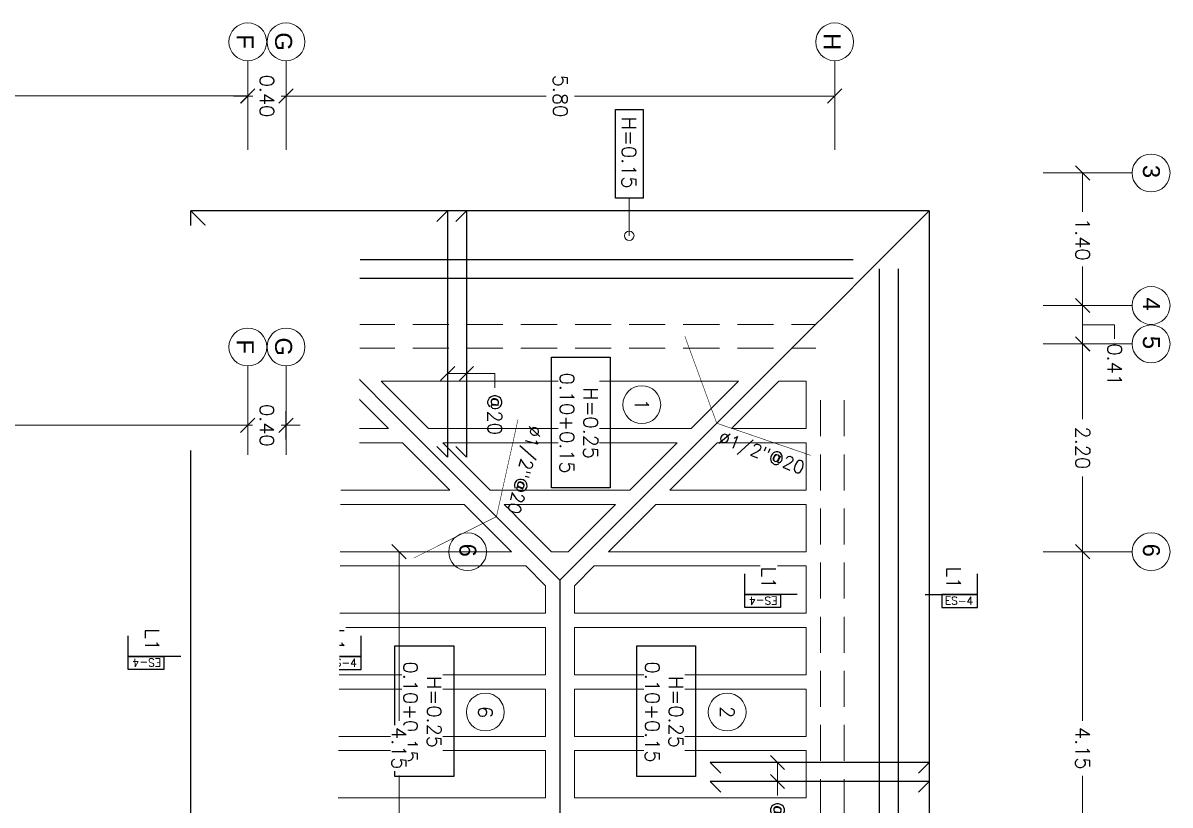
# Model space of a CAD drawing. Header units: metres. Extents: x -44 to 358, y -286 to 66.
# Drawn here: x 26.61 to 38.72, y -263.07 to -254.81 of the extents above; entities that cross this region are included whole.
import ezdxf
from ezdxf.enums import TextEntityAlignment as Align

# ---------------------------------------------------------------- set-up
doc = ezdxf.new("R2010")
doc.units = ezdxf.units.M
doc.header["$LTSCALE"] = 0.3
doc.header["$PDMODE"] = 3
doc.linetypes.add('Grid Line 1_2_', pattern=[22.225, 12.7, -3.175, 3.175, -3.175])
doc.linetypes.add('HIDDEN', pattern=[9.525, 6.35, -3.175])
for name, color, linetype, lineweight in [('0-S-GRID', 1, 'Continuous', 9), ('0-S-GRID-IDEN', 1, 'Continuous', 9), ('BOVEDILLA', 8, 'Continuous', 5), ('Columnas', 7, 'Continuous', 18), ('VIGAS', 1, 'HIDDEN', 15)]:
    doc.layers.add(name, color=color, linetype=linetype, lineweight=lineweight)
for name, color, linetype in [('ACERO', 5, 'Continuous'), ('BP', 3, 'Continuous'), ('DIMCOL', 4, 'Continuous'), ('DIMTEXTO', 4, 'Continuous'), ('REBAR', 5, 'Continuous'), ('TEXTOS', 4, 'Continuous')]:
    doc.layers.add(name, color=color, linetype=linetype)
doc.styles.add('Arial_2', font='arial.ttf', dxfattribs={"height": 0.2})
doc.styles.add('SMPLEX', font='simplex.shx')
doc.dimstyles.new('DIM-50', dxfattribs={"dimscale": 0.5, "dimtxt": 0.2, "dimasz": 0.2, "dimexe": 0.2, "dimexo": 0.2, "dimgap": 0.1, "dimtad": 0, "dimtih": 1, "dimtoh": 1, "dimzin": 0, "dimdsep": 46, "dimtxsty": 'SMPLEX', "dimblk1": 'OBLIQUE', "dimblk2": 'OBLIQUE', "dimsah": 1, "dimcen": 0.2, "dimclrd": 4, "dimclre": 4, "dimclrt": 4, "dimadec": 0, "dimazin": 0, "dimtfac": 1, "dimtmove": 0, "dimatfit": 3, "dimldrblk": 'OPEN30', "dimfxl": 0.3, "dimfxlon": 1, "dimtfill": 1, "dimtolj": 1, "dimtzin": 0, "dimarcsym": 0})
doc.dimstyles.new('DIM-75', dxfattribs={"dimscale": 0.75, "dimtxt": 0.2, "dimasz": 0.2, "dimexe": 0.2, "dimexo": 0.2, "dimgap": 0.1, "dimtad": 0, "dimtih": 1, "dimtoh": 1, "dimzin": 0, "dimdsep": 46, "dimtxsty": 'SMPLEX', "dimblk1": 'OBLIQUE', "dimblk2": 'OBLIQUE', "dimsah": 1, "dimcen": 0.2, "dimclrd": 4, "dimclre": 4, "dimclrt": 4, "dimadec": 0, "dimazin": 0, "dimtfac": 1, "dimtmove": 0, "dimatfit": 3, "dimldrblk": 'OBLIQUE', "dimfxl": 0.2, "dimfxlon": 1, "dimtfill": 1, "dimtolj": 1, "dimtzin": 0, "dimarcsym": 0})

# ---------------------------------------------------------------- blocks, each defined once
blk = doc.blocks.new('_OBLIQUE')
at = {"color": 0, "linetype": 'ByBlock'}
blk.add_line((-0.5, -0.5), (0.5, 0.5), dxfattribs=at)
blk = doc.blocks.new('*D2171')
at = {"layer": 'DEFPOINTS', "color": 0, "ltscale": 0.05, "transparency": 16777216}
for p in [(115.168, -17.509), (113.768, -17.925), (115.168, -17.925)]:
    blk.add_point(p, dxfattribs=at)
at = {"layer": 'DIMTEXTO', "color": 4, "lineweight": -2, "ltscale": 0.05, "transparency": 16777216}
for p, q in [((113.768, -17.659), (113.768, -17.359)), ((115.168, -17.659), (115.168, -17.359)), ((113.768, -17.509), (114.179, -17.509)), ((115.168, -17.509), (114.757, -17.509))]:
    blk.add_line(p, q, dxfattribs=at)
at = {"layer": 'DIMTEXTO', "color": 4, "lineweight": -2, "ltscale": 0.05, "transparency": 16777216, "xscale": 0.15, "yscale": 0.15, "zscale": 0.15, "rotation": 180}
blk.add_blockref('_OBLIQUE', (113.768, -17.509), dxfattribs=at)
at = {"layer": 'DIMTEXTO', "color": 4, "lineweight": -2, "ltscale": 0.05, "transparency": 16777216, "xscale": 0.15, "yscale": 0.15, "zscale": 0.15}
blk.add_blockref('_OBLIQUE', (115.168, -17.509), dxfattribs=at)
at = {"layer": 'DIMTEXTO', "color": 4, "ltscale": 0.05, "transparency": 16777216, "insert": (114.468, -17.509), "char_height": 0.15, "attachment_point": 5, "style": 'SMPLEX', "bg_fill": 3, "box_fill_scale": 1.1, "bg_fill_color": 256, "bg_fill_true_color": 13158600, "bg_fill_transparency": 0}
blk.add_mtext('\\A1;1.40', dxfattribs=at)
blk = doc.blocks.new('*D2172')
at = {"layer": 'DEFPOINTS', "color": 0, "ltscale": 0.05, "transparency": 16777216}
for p in [(115.573, -17.509), (115.168, -17.925), (115.573, -17.925)]:
    blk.add_point(p, dxfattribs=at)
at = {"layer": 'DIMTEXTO', "color": 4, "lineweight": -2, "ltscale": 0.05, "transparency": 16777216}
for p, q in [((115.37, -17.509), (115.37, -17.171)), ((115.37, -17.171), (115.52, -17.171)), ((115.168, -17.659), (115.168, -17.359)), ((115.573, -17.659), (115.573, -17.359)), ((115.168, -17.509), (115.573, -17.509))]:
    blk.add_line(p, q, dxfattribs=at)
at = {"layer": 'DIMTEXTO', "color": 4, "lineweight": -2, "ltscale": 0.05, "transparency": 16777216, "xscale": 0.15, "yscale": 0.15, "zscale": 0.15, "rotation": 180}
blk.add_blockref('_OBLIQUE', (115.168, -17.509), dxfattribs=at)
at = {"layer": 'DIMTEXTO', "color": 4, "lineweight": -2, "ltscale": 0.05, "transparency": 16777216, "xscale": 0.15, "yscale": 0.15, "zscale": 0.15}
blk.add_blockref('_OBLIQUE', (115.573, -17.509), dxfattribs=at)
at = {"layer": 'DIMTEXTO', "color": 4, "ltscale": 0.05, "transparency": 16777216, "insert": (115.792, -17.171), "char_height": 0.15, "attachment_point": 5, "style": 'SMPLEX', "bg_fill": 3, "box_fill_scale": 1.1, "bg_fill_color": 256, "bg_fill_true_color": 13158600, "bg_fill_transparency": 0}
blk.add_mtext('\\A1;0.41', dxfattribs=at)
blk = doc.blocks.new('*D2173')
at = {"layer": 'DEFPOINTS', "color": 0, "ltscale": 0.05, "transparency": 16777216}
for p in [(117.768, -17.509), (115.573, -17.925), (117.768, -17.925)]:
    blk.add_point(p, dxfattribs=at)
at = {"layer": 'DIMTEXTO', "color": 4, "lineweight": -2, "ltscale": 0.05, "transparency": 16777216}
for p, q in [((115.573, -17.659), (115.573, -17.359)), ((117.768, -17.659), (117.768, -17.359)), ((115.573, -17.509), (116.367, -17.509)), ((117.768, -17.509), (116.974, -17.509))]:
    blk.add_line(p, q, dxfattribs=at)
at = {"layer": 'DIMTEXTO', "color": 4, "lineweight": -2, "ltscale": 0.05, "transparency": 16777216, "xscale": 0.15, "yscale": 0.15, "zscale": 0.15, "rotation": 180}
blk.add_blockref('_OBLIQUE', (115.573, -17.509), dxfattribs=at)
at = {"layer": 'DIMTEXTO', "color": 4, "lineweight": -2, "ltscale": 0.05, "transparency": 16777216, "xscale": 0.15, "yscale": 0.15, "zscale": 0.15}
blk.add_blockref('_OBLIQUE', (117.768, -17.509), dxfattribs=at)
at = {"layer": 'DIMTEXTO', "color": 4, "ltscale": 0.05, "transparency": 16777216, "insert": (116.671, -17.509), "char_height": 0.15, "attachment_point": 5, "style": 'SMPLEX', "bg_fill": 3, "box_fill_scale": 1.1, "bg_fill_color": 256, "bg_fill_true_color": 13158600, "bg_fill_transparency": 0}
blk.add_mtext('\\A1;2.20', dxfattribs=at)
blk = doc.blocks.new('*D2174')
at = {"layer": 'DEFPOINTS', "color": 0, "ltscale": 0.05, "transparency": 16777216}
for p in [(121.919, -17.509), (117.768, -17.925), (121.919, -17.925)]:
    blk.add_point(p, dxfattribs=at)
at = {"layer": 'DIMTEXTO', "color": 4, "lineweight": -2, "ltscale": 0.05, "transparency": 16777216}
for p, q in [((117.768, -17.659), (117.768, -17.359)), ((121.919, -17.659), (121.919, -17.359)), ((117.768, -17.509), (119.554, -17.509)), ((121.919, -17.509), (120.133, -17.509))]:
    blk.add_line(p, q, dxfattribs=at)
at = {"layer": 'DIMTEXTO', "color": 4, "lineweight": -2, "ltscale": 0.05, "transparency": 16777216, "xscale": 0.15, "yscale": 0.15, "zscale": 0.15, "rotation": 180}
blk.add_blockref('_OBLIQUE', (117.768, -17.509), dxfattribs=at)
at = {"layer": 'DIMTEXTO', "color": 4, "lineweight": -2, "ltscale": 0.05, "transparency": 16777216, "xscale": 0.15, "yscale": 0.15, "zscale": 0.15}
blk.add_blockref('_OBLIQUE', (121.919, -17.509), dxfattribs=at)
at = {"layer": 'DIMTEXTO', "color": 4, "ltscale": 0.05, "transparency": 16777216, "insert": (119.843, -17.509), "char_height": 0.15, "attachment_point": 5, "style": 'SMPLEX', "bg_fill": 3, "box_fill_scale": 1.1, "bg_fill_color": 256, "bg_fill_true_color": 13158600, "bg_fill_transparency": 0}
blk.add_mtext('\\A1;4.15', dxfattribs=at)
blk = doc.blocks.new('*D2184')
at = {"layer": 'DEFPOINTS', "color": 0, "ltscale": 0.2, "transparency": 16777216}
for p in [(112.955, -26.328), (113.268, -26.328), (113.268, -31.922)]:
    blk.add_point(p, dxfattribs=at)
at = {"layer": 'DIMTEXTO', "color": 4, "lineweight": -2, "ltscale": 0.2, "transparency": 16777216}
for p, q in [((113.105, -26.328), (112.805, -26.328)), ((112.955, -26.328), (112.955, -28.975)), ((112.955, -31.922), (112.955, -29.275)), ((113.105, -31.922), (112.805, -31.922))]:
    blk.add_line(p, q, dxfattribs=at)
at = {"layer": 'DIMTEXTO', "color": 4, "lineweight": -2, "ltscale": 0.2, "transparency": 16777216, "xscale": 0.15, "yscale": 0.15, "zscale": 0.15}
for p, rotation in [((112.955, -26.328), 90), ((112.955, -31.922), 270)]:
    blk.add_blockref('_OBLIQUE', p, dxfattribs=dict(at, rotation=rotation))
at = {"layer": 'DIMTEXTO', "color": 4, "ltscale": 0.2, "transparency": 16777216, "insert": (112.955, -29.125), "char_height": 0.15, "attachment_point": 5, "style": 'SMPLEX', "bg_fill": 3, "box_fill_scale": 1.1, "bg_fill_color": 256, "bg_fill_true_color": 13158600, "bg_fill_transparency": 0}
blk.add_mtext('\\A1;5.59', dxfattribs=at)
blk = doc.blocks.new('*D2185')
at = {"layer": 'DEFPOINTS', "color": 0, "ltscale": 0.2, "transparency": 16777216}
for p in [(112.955, -25.924), (113.268, -25.924), (113.268, -26.328)]:
    blk.add_point(p, dxfattribs=at)
at = {"layer": 'DIMTEXTO', "color": 4, "lineweight": -2, "ltscale": 0.2, "transparency": 16777216}
for p, q in [((112.955, -25.924), (112.955, -25.774)), ((113.105, -25.924), (112.805, -25.924)), ((112.955, -25.924), (112.955, -25.976)), ((112.955, -26.328), (112.955, -26.276)), ((113.105, -26.328), (112.805, -26.328)), ((112.955, -26.328), (112.955, -26.478))]:
    blk.add_line(p, q, dxfattribs=at)
at = {"layer": 'DIMTEXTO', "color": 4, "lineweight": -2, "ltscale": 0.2, "transparency": 16777216, "xscale": 0.15, "yscale": 0.15, "zscale": 0.15}
for p, rotation in [((112.955, -25.924), 270), ((112.955, -26.328), 90)]:
    blk.add_blockref('_OBLIQUE', p, dxfattribs=dict(at, rotation=rotation))
at = {"layer": 'DIMTEXTO', "color": 4, "ltscale": 0.2, "transparency": 16777216, "insert": (112.955, -26.126), "char_height": 0.15, "attachment_point": 5, "style": 'SMPLEX', "bg_fill": 3, "box_fill_scale": 1.1, "bg_fill_color": 256, "bg_fill_true_color": 13158600, "bg_fill_transparency": 0}
blk.add_mtext('\\A1;0.40', dxfattribs=at)
blk = doc.blocks.new('*D2186')
at = {"layer": 'DEFPOINTS', "color": 0, "ltscale": 0.2, "transparency": 16777216}
for p in [(112.955, -20.128), (113.268, -20.128), (113.268, -25.924)]:
    blk.add_point(p, dxfattribs=at)
at = {"layer": 'DIMTEXTO', "color": 4, "lineweight": -2, "ltscale": 0.2, "transparency": 16777216}
for p, q in [((113.105, -20.128), (112.805, -20.128)), ((112.955, -20.128), (112.955, -22.876)), ((112.955, -25.924), (112.955, -23.176)), ((113.105, -25.924), (112.805, -25.924))]:
    blk.add_line(p, q, dxfattribs=at)
at = {"layer": 'DIMTEXTO', "color": 4, "lineweight": -2, "ltscale": 0.2, "transparency": 16777216, "xscale": 0.15, "yscale": 0.15, "zscale": 0.15}
for p, rotation in [((112.955, -20.128), 90), ((112.955, -25.924), 270)]:
    blk.add_blockref('_OBLIQUE', p, dxfattribs=dict(at, rotation=rotation))
at = {"layer": 'DIMTEXTO', "color": 4, "ltscale": 0.2, "transparency": 16777216, "insert": (112.955, -23.026), "char_height": 0.15, "attachment_point": 5, "style": 'SMPLEX', "bg_fill": 3, "box_fill_scale": 1.1, "bg_fill_color": 256, "bg_fill_true_color": 13158600, "bg_fill_transparency": 0}
blk.add_mtext('\\A1;5.80', dxfattribs=at)
blk = doc.blocks.new('*D2187')
at = {"layer": 'DEFPOINTS', "color": 0, "transparency": 16777216}
for p in [(115.213, -24.017), (115.886, -24.017), (115.213, -24.217)]:
    blk.add_point(p, dxfattribs=at)
at = {"layer": 'DIMTEXTO', "color": 4, "lineweight": -2, "transparency": 16777216}
for p, q in [((115.886, -24.017), (115.886, -23.719)), ((115.886, -23.719), (116.036, -23.719)), ((115.736, -24.017), (116.036, -24.017)), ((115.886, -24.217), (115.886, -24.017)), ((115.736, -24.217), (116.036, -24.217))]:
    blk.add_line(p, q, dxfattribs=at)
at = {"layer": 'DIMTEXTO', "color": 4, "lineweight": -2, "transparency": 16777216, "xscale": 0.15, "yscale": 0.15, "zscale": 0.15}
for p, rotation in [((115.886, -24.017), 90), ((115.886, -24.217), 270)]:
    blk.add_blockref('_OBLIQUE', p, dxfattribs=dict(at, rotation=rotation))
at = {"layer": 'DIMTEXTO', "color": 4, "transparency": 16777216, "insert": (116.318, -23.719), "char_height": 0.15, "attachment_point": 5, "style": 'SMPLEX', "bg_fill": 3, "box_fill_scale": 1.1, "bg_fill_color": 256, "bg_fill_true_color": 13158600, "bg_fill_transparency": 0}
blk.add_mtext('\\A1;@20', dxfattribs=at)
blk = doc.blocks.new('*D2195')
at = {"layer": 'DEFPOINTS', "color": 0, "transparency": 16777216}
for p in [(119.994, -20.733), (119.994, -20.994), (120.194, -20.999)]:
    blk.add_point(p, dxfattribs=at)
at = {"layer": 'DIMTEXTO', "color": 4, "lineweight": -2, "transparency": 16777216}
for p, q in [((119.994, -20.844), (119.994, -20.583)), ((120.194, -20.849), (120.194, -20.583)), ((119.994, -20.733), (120.194, -20.733)), ((120.194, -20.733), (120.344, -20.733))]:
    blk.add_line(p, q, dxfattribs=at)
at = {"layer": 'DIMTEXTO', "color": 4, "lineweight": -2, "transparency": 16777216, "xscale": 0.15, "yscale": 0.15, "zscale": 0.15, "rotation": 180}
blk.add_blockref('_OBLIQUE', (119.994, -20.733), dxfattribs=at)
at = {"layer": 'DIMTEXTO', "color": 4, "lineweight": -2, "transparency": 16777216, "xscale": 0.15, "yscale": 0.15, "zscale": 0.15}
blk.add_blockref('_OBLIQUE', (120.194, -20.733), dxfattribs=at)
at = {"layer": 'DIMTEXTO', "color": 4, "transparency": 16777216, "insert": (120.626, -20.733), "char_height": 0.15, "attachment_point": 5, "style": 'SMPLEX', "bg_fill": 3, "box_fill_scale": 1.1, "bg_fill_color": 256, "bg_fill_true_color": 13158600, "bg_fill_transparency": 0}
blk.add_mtext('\\A1;@20', dxfattribs=at)
blk = doc.blocks.new('*D2305')
at = {"layer": 'DEFPOINTS', "color": 0, "ltscale": 0.05, "transparency": 16777216}
for p in [(79.567, -24.729), (75.416, -25.146), (79.567, -25.146)]:
    blk.add_point(p, dxfattribs=at)
at = {"layer": 'DIMTEXTO', "color": 4, "lineweight": -2, "ltscale": 0.05, "transparency": 16777216}
for p, q in [((75.416, -24.879), (75.416, -24.579)), ((79.567, -24.879), (79.567, -24.579)), ((75.416, -24.729), (77.202, -24.729)), ((79.567, -24.729), (77.781, -24.729))]:
    blk.add_line(p, q, dxfattribs=at)
at = {"layer": 'DIMTEXTO', "color": 4, "lineweight": -2, "ltscale": 0.05, "transparency": 16777216, "xscale": 0.15, "yscale": 0.15, "zscale": 0.15, "rotation": 180}
blk.add_blockref('_OBLIQUE', (75.416, -24.729), dxfattribs=at)
at = {"layer": 'DIMTEXTO', "color": 4, "lineweight": -2, "ltscale": 0.05, "transparency": 16777216, "xscale": 0.15, "yscale": 0.15, "zscale": 0.15}
blk.add_blockref('_OBLIQUE', (79.567, -24.729), dxfattribs=at)
at = {"layer": 'DIMTEXTO', "color": 4, "ltscale": 0.05, "transparency": 16777216, "insert": (77.491, -24.729), "char_height": 0.15, "attachment_point": 5, "style": 'SMPLEX', "bg_fill": 3, "box_fill_scale": 1.1, "bg_fill_color": 256, "bg_fill_true_color": 13158600, "bg_fill_transparency": 0}
blk.add_mtext('\\A1;4.15', dxfattribs=at)
blk = doc.blocks.new('*D2309')
at = {"layer": 'DEFPOINTS', "color": 0, "ltscale": 0.2, "transparency": 16777216}
for p in [(74.081, -26.328), (74.395, -26.328), (74.395, -31.922)]:
    blk.add_point(p, dxfattribs=at)
at = {"layer": 'DIMTEXTO', "color": 4, "lineweight": -2, "ltscale": 0.2, "transparency": 16777216}
for p, q in [((74.231, -26.328), (73.931, -26.328)), ((74.081, -26.328), (74.081, -28.975)), ((74.081, -31.922), (74.081, -29.275)), ((74.231, -31.922), (73.931, -31.922))]:
    blk.add_line(p, q, dxfattribs=at)
at = {"layer": 'DIMTEXTO', "color": 4, "lineweight": -2, "ltscale": 0.2, "transparency": 16777216, "xscale": 0.15, "yscale": 0.15, "zscale": 0.15}
for p, rotation in [((74.081, -26.328), 90), ((74.081, -31.922), 270)]:
    blk.add_blockref('_OBLIQUE', p, dxfattribs=dict(at, rotation=rotation))
at = {"layer": 'DIMTEXTO', "color": 4, "ltscale": 0.2, "transparency": 16777216, "insert": (74.081, -29.125), "char_height": 0.15, "attachment_point": 5, "style": 'SMPLEX', "bg_fill": 3, "box_fill_scale": 1.1, "bg_fill_color": 256, "bg_fill_true_color": 13158600, "bg_fill_transparency": 0}
blk.add_mtext('\\A1;5.59', dxfattribs=at)
blk = doc.blocks.new('*D2310')
at = {"layer": 'DEFPOINTS', "color": 0, "ltscale": 0.2, "transparency": 16777216}
for p in [(74.081, -25.924), (74.395, -25.924), (74.395, -26.328)]:
    blk.add_point(p, dxfattribs=at)
at = {"layer": 'DIMTEXTO', "color": 4, "lineweight": -2, "ltscale": 0.2, "transparency": 16777216}
for p, q in [((74.081, -25.924), (74.081, -25.774)), ((74.231, -25.924), (73.931, -25.924)), ((74.081, -25.924), (74.081, -25.976)), ((74.081, -26.328), (74.081, -26.276)), ((74.231, -26.328), (73.931, -26.328)), ((74.081, -26.328), (74.081, -26.478))]:
    blk.add_line(p, q, dxfattribs=at)
at = {"layer": 'DIMTEXTO', "color": 4, "lineweight": -2, "ltscale": 0.2, "transparency": 16777216, "xscale": 0.15, "yscale": 0.15, "zscale": 0.15}
for p, rotation in [((74.081, -25.924), 270), ((74.081, -26.328), 90)]:
    blk.add_blockref('_OBLIQUE', p, dxfattribs=dict(at, rotation=rotation))
at = {"layer": 'DIMTEXTO', "color": 4, "ltscale": 0.2, "transparency": 16777216, "insert": (74.081, -26.126), "char_height": 0.15, "attachment_point": 5, "style": 'SMPLEX', "bg_fill": 3, "box_fill_scale": 1.1, "bg_fill_color": 256, "bg_fill_true_color": 13158600, "bg_fill_transparency": 0}
blk.add_mtext('\\A1;0.40', dxfattribs=at)
blk = doc.blocks.new('A$C9fa7533f')
at = {"layer": '0-S-GRID-IDEN'}
for centre in [(6.501, 24.843), (7.9, 24.843), (8.306, 24.843), (10.501, 24.843), (5.116, 21.501), (12.194, 20.365), (8.948, 19.463), (12.194, 17.81), (5.116, 15.705), (5.116, 15.301)]:
    blk.add_circle(centre, 0.2, dxfattribs=at)
at = {"layer": 'ACERO'}
for p, q in [((34.231, 22.175), (7.513, 22.175)), ((34.231, 21.975), (7.513, 21.975)), ((21.828, 15.023), (7.513, 15.023))]:
    blk.add_line(p, q, dxfattribs=at)
for points in [[(12.839, 22.386), (12.726, 22.499), (12.726, 20.185), (12.839, 20.297)], [(13.039, 22.386), (12.926, 22.499), (12.926, 20.185), (13.039, 20.297)], [(7.013, 17.499), (6.901, 17.612), (9.503, 17.612), (9.39, 17.499)], [(7.013, 17.299), (6.901, 17.412), (9.503, 17.412), (9.39, 17.299)]]:
    blk.add_lwpolyline(points, dxfattribs=at)
at = {"layer": 'BOVEDILLA'}
for points in [[(10.501, 21.199), (10.001, 21.199), (10.001, 19.61), (10.501, 19.11)], [(11.151, 21.199), (10.651, 21.199), (10.651, 18.96), (10.861, 18.751), (11.151, 18.751)], [(11.801, 21.199), (11.301, 21.199), (11.301, 18.751), (11.801, 18.751)], [(12.451, 21.199), (11.951, 21.199), (11.951, 18.751), (12.451, 18.751)], [(11.151, 15.999), (10.651, 15.999), (10.651, 18.237), (10.861, 18.447), (11.151, 18.447)], [(11.801, 15.999), (11.301, 15.999), (11.301, 18.447), (11.801, 18.447)], [(12.451, 15.999), (11.951, 15.999), (11.951, 18.447), (12.451, 18.447)], [(13.101, 15.999), (12.601, 15.999), (12.601, 18.447), (13.101, 18.447)], [(9.851, 15.999), (9.351, 15.999), (9.351, 16.937), (9.851, 17.437)], [(9.201, 15.999), (8.701, 15.999), (8.701, 16.287), (9.201, 16.787)]]:
    blk.add_lwpolyline(points, close=True, dxfattribs=at)
at = {"layer": 'BP', "ltscale": 0.2}
for p, q in [((6.901, 22.499), (6.901, 14.699)), ((6.901, 22.499), (34.951, 22.499)), ((10.801, 18.599), (25.551, 18.599)), ((21.647, 14.699), (6.901, 14.699))]:
    blk.add_line(p, q, dxfattribs=at)
at = {"layer": 'DIMTEXTO', "ltscale": 0.2}
for points in [[(11.496, 20.031), (12.876, 20.031), (12.876, 19.411), (11.496, 19.411)], [(8.445, 19.129), (9.825, 19.129), (9.825, 18.509), (8.445, 18.509)], [(11.496, 17.476), (12.876, 17.476), (12.876, 16.856), (11.496, 16.856)]]:
    blk.add_lwpolyline(points, close=True, dxfattribs=at)
at = {"layer": 'DIMTEXTO', "color": 4}
blk.add_lwpolyline([(5.829, 19.477), (6.766, 19.477), (6.766, 19.185), (5.829, 19.185)], close=True, dxfattribs=at)
at = {"layer": 'REBAR', "color": 6, "const_width": 0.00576}
for points in [[(8.226, 19.918), (9.144, 20.255), (9.483, 21.248)], [(10.568, 17.053), (10.13, 17.928), (9.106, 18.155)]]:
    blk.add_lwpolyline(points, dxfattribs=at)
at = {"layer": 'TEXTOS', "color": 6, "linetype": 'Continuous', "ltscale": 0.01}
for p, q in [((11.089, 23.01), (10.736, 23.01)), ((11.089, 20.552), (10.736, 20.552)), ((11.743, 16.497), (11.39, 16.497)), ((11.743, 14.039), (11.39, 14.039))]:
    blk.add_line(p, q, dxfattribs=at)
at = {"layer": 'TEXTOS', "color": 5, "linetype": 'Continuous', "ltscale": 0.01}
for p, q in [((10.953, 22.456), (10.953, 23.01)), ((10.953, 21.106), (10.953, 20.552)), ((11.607, 15.943), (11.607, 16.497)), ((11.607, 14.593), (11.607, 14.039))]:
    blk.add_line(p, q, dxfattribs=at)
at = {"layer": 'TEXTOS', "color": 8, "linetype": 'Continuous', "ltscale": 0.01}
for points in [[(11.089, 23.01), (10.953, 23.01), (10.953, 22.634), (11.089, 22.634)], [(11.089, 20.552), (10.953, 20.552), (10.953, 20.928), (11.089, 20.928)], [(11.743, 16.497), (11.607, 16.497), (11.607, 16.121), (11.743, 16.121)], [(11.743, 14.039), (11.607, 14.039), (11.607, 14.415), (11.743, 14.415)]]:
    blk.add_lwpolyline(points, close=True, dxfattribs=at)
at = {"layer": 'VIGAS', "ltscale": 0.2}
for p, q in [((8.901, 21.601), (14.263, 21.601)), ((8.901, 21.351), (14.263, 21.351)), ((8.101, 15.901), (8.101, 21.301)), ((8.351, 15.901), (8.351, 21.301)), ((12.201, 15.851), (8.901, 15.851)), ((22.551, 15.851), (12.801, 15.851)), ((12.201, 15.601), (8.901, 15.601)), ((22.551, 15.601), (12.801, 15.601))]:
    blk.add_line(p, q, dxfattribs=at)
at = {"layer": 'DIMTEXTO', "style": 'SMPLEX'}
for s, p in [('2', (12.194, 20.365)), ('1', (8.948, 19.463)), ('6', (12.194, 17.81))]:
    blk.add_text(s, height=0.15, dxfattribs=at).set_placement(p, align=Align.MIDDLE_CENTER)
at = {"layer": 'DIMTEXTO', "char_height": 0.179, "width": 0.16835, "style": 'Arial_2'}
for s, insert, attachment_point in [('3', (6.555, 24.936), 3), ('4', (7.954, 24.936), 3), ('5', (8.36, 24.936), 3), ('6', (10.555, 24.936), 3), ('H', (5.113, 21.474), 5), ('G', (5.113, 15.678), 5), ('F', (5.113, 15.274), 5)]:
    blk.add_mtext(s, dxfattribs=dict(at, insert=insert, attachment_point=attachment_point))
at = {"layer": 'TEXTOS', "color": 4, "ltscale": 0.5, "char_height": 0.0825, "attachment_point": 5, "style": 'SMPLEX'}
for insert, rotation in [((11.018, 22.814), 89.2226), ((11.018, 20.747), 270.7774), ((11.672, 16.302), 89.2226), ((11.672, 14.235), 270.7774)]:
    blk.add_mtext('ES-4', dxfattribs=dict(at, insert=insert, rotation=rotation))
at = {"layer": 'DIMTEXTO', "color": 1, "ltscale": 0.05}
dim = blk.add_linear_dim(base=(7.9, 24.12), p1=(6.501, 23.703), p2=(7.9, 23.703), dimstyle='DIM-75', override={"dimtmove": 1}, dxfattribs=at)
dim.commit()
dim.dimension.update_dxf_attribs({"geometry": '*D2171', "text_midpoint": (7.2, 24.12), "insert": (-107.267, 41.629)})
at = {"layer": 'DIMTEXTO', "ltscale": 0.2}
blk.add_leader([(7.164, 19.331), (6.766, 19.331)], dimstyle='DIM-50', override={"dimldrblk": 'DotBlank'}, dxfattribs=at)
for points in [[(7.281, 15.702), (8.033, 15.704), (8.035, 15.096), (7.29, 15.088)], [(5.91, 13.752), (6.661, 13.754), (6.663, 13.046), (5.919, 13.056)]]:
    blk.add_wipeout(points).dxf.layer = 'Columnas'
at = {"layer": '0-S-GRID', "linetype": 'Grid Line 1_2_'}
blk.add_line((6.501, 24.643), (6.501, 23.703), dxfattribs=at)
blk.add_line((6.501, 24.643), (6.501, 23.703), dxfattribs=at)
at = {"layer": 'ACERO'}
blk.add_line((21.828, 15.223), (7.513, 15.223), dxfattribs=at)
at = {"layer": 'DIMCOL', "color": 4, "char_height": 0.135, "attachment_point": 5, "style": 'SMPLEX', "bg_fill": 3, "box_fill_scale": 1.1, "bg_fill_color": 256, "bg_fill_true_color": 13158600, "bg_fill_transparency": 0}
for insert, rotation in [((9.474, 20.721), 69.2932), ((9.631, 18.204), 345.6799)]:
    blk.add_mtext('\\A1;∅1/2"@20', dxfattribs=dict(at, insert=insert, rotation=rotation))
at = {"layer": 'DIMTEXTO', "color": 4, "lineweight": -3, "char_height": 0.15, "attachment_point": 5, "style": 'SMPLEX', "bg_fill": 3, "box_fill_scale": 1.1, "bg_fill_color": 256, "bg_fill_true_color": 13158600, "bg_fill_transparency": 0}
for insert in [(10.777, 22.758), (11.431, 16.245), (11.431, 14.291)]:
    blk.add_mtext('L1', dxfattribs=dict(at, insert=insert))
at = {"layer": 'DIMTEXTO', "color": 4, "insert": (12.194, 17.145), "char_height": 0.15, "attachment_point": 5, "rotation": 0, "style": 'SMPLEX', "bg_fill": 3, "box_fill_scale": 1.1, "bg_fill_color": 256, "bg_fill_true_color": 13158600, "bg_fill_transparency": 0}
blk.add_mtext('\\A1;H=0.25\\P0.10+0.15', dxfattribs=at)
at = {"layer": 'DIMTEXTO', "color": 1, "ltscale": 0.05}
dim = blk.add_linear_dim(base=(8.306, 24.12), p1=(7.9, 23.703), p2=(8.306, 23.703), dimstyle='DIM-75', override={"dimtmove": 1}, dxfattribs=at)
dim.commit()
dim.dimension.update_dxf_attribs({"geometry": '*D2172', "text_midpoint": (8.328, 24.457), "insert": (-107.267, 41.629)})
at = {"layer": 'DIMTEXTO'}
dim = blk.add_linear_dim(base=(12.726, 20.896), p1=(12.926, 20.63), p2=(12.726, 20.634), angle=360, text='@20', dimstyle='DIM-75', dxfattribs=at)
dim.commit()
dim.dimension.update_dxf_attribs({"geometry": '*D2195', "text_midpoint": (13.358, 20.896), "dimtype": 128, "insert": (-107.267, 41.629)})
at = {"layer": 'DIMTEXTO', "ltscale": 0.2}
dim = blk.add_linear_dim(base=(5.6872, 15.3009), p1=(6.0006, 9.7063), p2=(6.0006, 15.3009), angle=90, dimstyle='DIM-75', override={"dimtmove": 1}, dxfattribs=at)
dim.commit()
dim.dimension.update_dxf_attribs({"geometry": '*D2184', "text_midpoint": (5.6872, 12.5036), "insert": (-107.2674, 41.6286)})
blk.add_wipeout([(7.31, 21.696), (8.061, 21.698), (8.063, 21.09), (7.319, 21.082)]).dxf.layer = 'Columnas'
at = {"layer": '0-S-GRID', "linetype": 'Grid Line 1_2_'}
blk.add_line((7.9, 24.643), (7.9, 23.703), dxfattribs=at)
blk.add_line((7.9, 24.643), (7.9, 23.703), dxfattribs=at)
at = {"layer": 'ACERO', "ltscale": 0.2}
for p, q in [((7.413, 15.521), (7.413, 21.696)), ((7.613, 15.521), (7.613, 21.696))]:
    blk.add_line(p, q, dxfattribs=at)
at = {"layer": 'BOVEDILLA'}
for points in [[(9.201, 21.199), (8.701, 21.199), (8.701, 20.91), (9.201, 20.41)], [(9.851, 21.199), (9.351, 21.199), (9.351, 20.26), (9.851, 19.76)], [(13.101, 21.199), (12.601, 21.199), (12.601, 18.751), (13.101, 18.751)], [(9.851, 17.861), (9.351, 17.361), (9.351, 19.836), (9.851, 19.336)], [(10.501, 18.511), (10.001, 18.011), (10.001, 19.186), (10.501, 18.686)], [(10.501, 15.999), (10.001, 15.999), (10.001, 17.587), (10.501, 18.087)]]:
    blk.add_lwpolyline(points, close=True, dxfattribs=at)
at = {"layer": 'BP', "ltscale": 0.2}
for p in [(6.901, 22.499), (6.901, 14.699)]:
    blk.add_line(p, (10.801, 18.599), dxfattribs=at)
at = {"layer": 'DIMTEXTO', "color": 1, "ltscale": 0.05}
dim = blk.add_linear_dim(base=(10.500655087, 24.119650487), p1=(8.305655087, 23.703444684), p2=(10.500655087, 23.703444714), dimstyle='DIM-75', override={"dimtmove": 1}, dxfattribs=at)
dim.commit()
dim.dimension.update_dxf_attribs({"geometry": '*D2173', "text_midpoint": (9.403155087, 24.119650487), "insert": (-107.267360881, 41.628606795)})
at = {"layer": 'DIMTEXTO', "ltscale": 0.2}
dim = blk.add_linear_dim(base=(5.687, 15.705), p1=(6.001, 15.301), p2=(6.001, 15.705), angle=90, dimstyle='DIM-75', override={"dimtmove": 1}, dxfattribs=at)
dim.commit()
dim.dimension.update_dxf_attribs({"geometry": '*D2185', "text_midpoint": (5.687, 15.503), "insert": (-107.267, 41.629)})
at = {"layer": '0-S-GRID', "linetype": 'Grid Line 1_2_'}
for p, q in [((8.306, 24.643), (8.306, 23.703)), ((8.306, 24.643), (8.306, 23.703)), ((5.316, 15.301), (6.256, 15.301)), ((5.316, 15.301), (6.256, 15.301))]:
    blk.add_line(p, q, dxfattribs=at)
at = {"layer": 'DIMTEXTO', "color": 4, "lineweight": -3, "insert": (10.777, 20.804), "char_height": 0.15, "attachment_point": 5, "style": 'SMPLEX', "bg_fill": 3, "box_fill_scale": 1.1, "bg_fill_color": 256, "bg_fill_true_color": 13158600, "bg_fill_transparency": 0}
blk.add_mtext('L1', dxfattribs=at)
at = {"layer": 'DIMTEXTO', "color": 4, "insert": (12.194, 19.7), "char_height": 0.15, "attachment_point": 5, "rotation": 0, "style": 'SMPLEX', "bg_fill": 3, "box_fill_scale": 1.1, "bg_fill_color": 256, "bg_fill_true_color": 13158600, "bg_fill_transparency": 0}
blk.add_mtext('\\A1;H=0.25\\P0.10+0.15', dxfattribs=at)
at = {"layer": 'DIMTEXTO', "color": 1, "ltscale": 0.05}
dim = blk.add_linear_dim(base=(14.651, 24.12), p1=(10.501, 23.703), p2=(14.651, 23.703), dimstyle='DIM-75', override={"dimtmove": 1}, dxfattribs=at)
dim.commit()
dim.dimension.update_dxf_attribs({"geometry": '*D2174', "text_midpoint": (12.576, 24.12), "insert": (-107.267, 41.629)})
at = {"layer": 'DIMTEXTO', "ltscale": 0.2}
dim = blk.add_linear_dim(base=(5.687, 21.501), p1=(6.001, 15.705), p2=(6.001, 21.501), angle=90, dimstyle='DIM-75', override={"dimtmove": 1}, dxfattribs=at)
dim.commit()
dim.dimension.update_dxf_attribs({"geometry": '*D2186', "text_midpoint": (5.687, 18.603), "insert": (-107.267, 41.629)})
at = {"layer": 'DIMTEXTO'}
dim = blk.add_linear_dim(base=(8.619, 17.612), p1=(7.946, 17.412), p2=(7.946, 17.612), angle=270, text='@20', dimstyle='DIM-75', dxfattribs=at)
dim.commit()
dim.dimension.update_dxf_attribs({"geometry": '*D2187', "text_midpoint": (9.051, 17.91), "dimtype": 128, "insert": (-107.267, 41.629)})
at = {"layer": '0-S-GRID', "linetype": 'Grid Line 1_2_'}
for p, q in [((10.501, 24.643), (10.501, 23.703)), ((10.501, 24.643), (10.501, 23.703)), ((5.316, 21.501), (6.256, 21.501)), ((5.316, 21.501), (6.256, 21.501)), ((5.316, 15.705), (6.256, 15.705)), ((5.316, 15.705), (6.256, 15.705))]:
    blk.add_line(p, q, dxfattribs=at)
at = {"layer": 'BOVEDILLA'}
blk.add_lwpolyline([(9.201, 17.211), (8.701, 16.711), (8.701, 20.486), (9.201, 19.986)], close=True, dxfattribs=at)
at = {"layer": 'DIMTEXTO', "color": 4, "insert": (6.286, 19.328), "char_height": 0.15, "attachment_point": 5, "rotation": 0, "style": 'SMPLEX', "bg_fill": 3, "box_fill_scale": 1.1, "bg_fill_color": 256, "bg_fill_true_color": 13158600, "bg_fill_transparency": 0}
blk.add_mtext('\\A1;H=0.15', dxfattribs=at)
at = {"layer": 'DIMTEXTO', "color": 4, "insert": (9.143, 18.798), "char_height": 0.15, "attachment_point": 5, "rotation": 0, "style": 'SMPLEX', "bg_fill": 3, "box_fill_scale": 1.1, "bg_fill_color": 256, "bg_fill_true_color": 13158600, "bg_fill_transparency": 0}
blk.add_mtext('\\A1;H=0.25\\P0.10+0.15', dxfattribs=at)
blk = doc.blocks.new('A$C4d880a05')
at = {"layer": '0-S-GRID-IDEN'}
blk.add_circle((10.5, 16.669), 0.2, dxfattribs=at)
at = {"layer": 'DIMTEXTO', "insert": (10.554, 16.761), "char_height": 0.179, "width": 0.16835, "attachment_point": 3, "style": 'Arial_2'}
blk.add_mtext('6', dxfattribs=at)
at = {"layer": 'DIMTEXTO', "color": 1, "ltscale": 0.05}
dim = blk.add_linear_dim(base=(14.651, 15.945), p1=(10.5, 15.529), p2=(14.651, 15.529), dimstyle='DIM-75', override={"dimtmove": 1}, dxfattribs=at)
dim.commit()
dim.dimension.update_dxf_attribs({"geometry": '*D2305', "text_midpoint": (12.575, 15.945), "insert": (-64.916, 40.674)})
blk.add_wipeout([(7.332, 15.347), (16.709, 15.272), (16.709, 13.866), (7.388, 14.035)])
at = {"layer": '0-S-GRID', "linetype": 'Grid Line 1_2_'}
blk.add_line((10.5, 16.469), (10.5, 15.529), dxfattribs=at)
blk.add_line((10.5, 16.469), (10.5, 15.529), dxfattribs=at)
blk.add_wipeout([(8.909, 0.018), (7.094, 0), (7.05, 15.532), (9.497, 15.523)]).dxf.layer = 'Columnas'
for p, q in [((8.538, 14.751), (9.478, 14.751)), ((8.538, 14.751), (9.478, 14.751)), ((8.538, 14.347), (9.478, 14.347)), ((8.538, 14.347), (9.478, 14.347))]:
    blk.add_line(p, q, dxfattribs=at)
at = {"layer": '0-S-GRID-IDEN'}
for centre in [(8.338, 14.751), (8.338, 14.347)]:
    blk.add_circle(centre, 0.2, dxfattribs=at)
at = {"layer": 'DIMTEXTO', "char_height": 0.179, "width": 0.16835, "attachment_point": 5, "style": 'Arial_2'}
for s, insert in [('G', (8.335, 14.724)), ('F', (8.335, 14.32))]:
    blk.add_mtext(s, dxfattribs=dict(at, insert=insert))
at = {"layer": 'DIMTEXTO', "ltscale": 0.2}
dim = blk.add_linear_dim(base=(9.1652, 14.3468), p1=(9.4785, 8.7522), p2=(9.4785, 14.3468), angle=90, dimstyle='DIM-75', override={"dimtmove": 1}, dxfattribs=at)
dim.commit()
dim.dimension.update_dxf_attribs({"geometry": '*D2309', "text_midpoint": (9.1652, 11.5495), "insert": (-64.916, 40.6745)})
dim = blk.add_linear_dim(base=(9.165, 14.751), p1=(9.478, 14.347), p2=(9.478, 14.751), angle=90, dimstyle='DIM-75', override={"dimtmove": 1}, dxfattribs=at)
dim.commit()
dim.dimension.update_dxf_attribs({"geometry": '*D2310', "text_midpoint": (9.165, 14.549), "insert": (-64.916, 40.674)})

msp = doc.modelspace()

# ---------------------------------------------------------------- block references
at = {"layer": 'Columnas', "ltscale": 0.2, "rotation": 270}
msp.add_blockref('A$C9fa7533f', (13.6795179, -249.8905372), dxfattribs=at)

# ---------------------------------------------------------------- next in the draw order: block references
msp.add_blockref('A$C4d880a05', (14.6336271, -249.8911923), dxfattribs=at)

doc.saveas('drawing.dxf')
